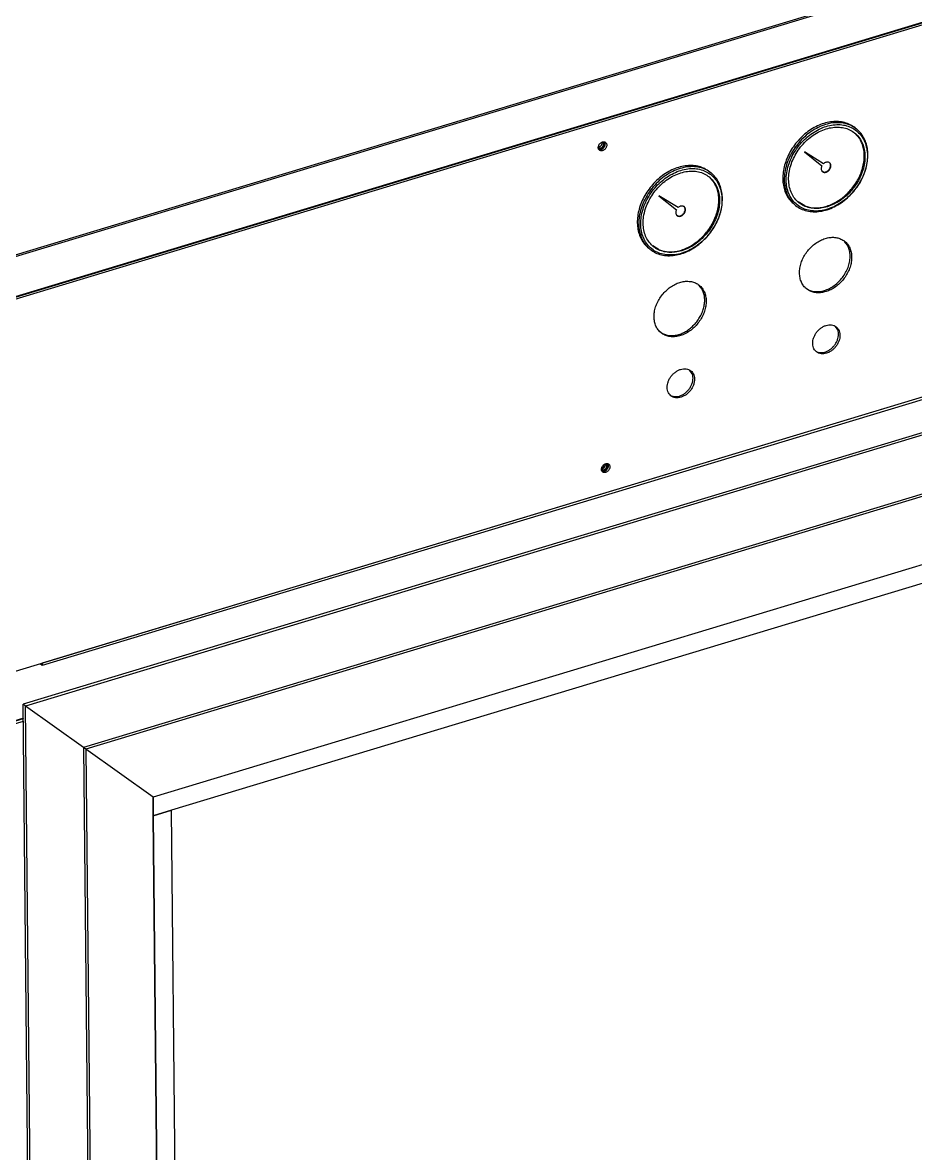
# Model space of a CAD drawing. Header units: millimetres. Extents: x -4653 to 8979, y -13943 to 4840.
# Drawn here: x 5279 to 5909, y -1899 to -1101 of the extents above; entities that cross this region are included whole.
import ezdxf

# ---------------------------------------------------------------- set-up
doc = ezdxf.new("R2010")
doc.units = ezdxf.units.MM

# ---------------------------------------------------------------- blocks, each defined once
blk = doc.blocks.new('IND040M63010400E_A_3__185', base_point=(5814.9, -1234.63))
at = {"color": 7, "linetype": 'Continuous'}
for p, q in [((5865.74, -1178.79), (5869.33, -1183.02)), ((5866.05, -1175.2), (5867.09, -1176.03)), ((5830.32, -1192.15), (5842.62, -1202.15)), ((5843.84, -1200.52), (5830.32, -1192.15)), ((5847.94, -1199.72), (5848.48, -1200.52)), ((5844.06, -1206.43), (5843.07, -1206.06)), ((5830.51, -1230.29), (5825.94, -1227.56)), ((5823.07, -1229.18), (5824.1, -1230))]:
    blk.add_line(p, q, dxfattribs=at)
for points in [[(5867.09, -1176.03), (5863.25, -1173.64), (5858.87, -1172.15), (5854.1, -1171.59), (5849.06, -1171.99), (5843.92, -1173.33), (5838.83, -1175.57), (5833.94, -1178.65), (5829.41, -1182.47), (5825.37, -1186.91), (5821.95, -1191.84), (5819.24, -1197.11), (5817.33, -1202.56), (5816.29, -1208.03), (5816.13, -1213.34), (5816.87, -1218.33), (5818.48, -1222.87), (5820.92, -1226.8), (5824.1, -1230)], [(5866.98, -1177.22), (5863.25, -1174.91), (5859.01, -1173.45), (5854.37, -1172.91), (5849.48, -1173.3), (5844.48, -1174.6), (5839.54, -1176.78), (5834.8, -1179.77), (5830.4, -1183.48), (5826.47, -1187.79), (5823.15, -1192.58), (5820.52, -1197.7), (5818.67, -1202.99), (5817.65, -1208.29), (5817.5, -1213.45), (5818.22, -1218.3), (5819.78, -1222.7), (5822.15, -1226.52), (5825.24, -1229.63), (5828.97, -1231.95), (5833.22, -1233.4), (5837.86, -1233.94), (5842.75, -1233.56), (5847.74, -1232.25), (5852.68, -1230.07), (5857.43, -1227.09), (5861.83, -1223.38), (5865.75, -1219.07), (5869.08, -1214.28), (5871.7, -1209.16), (5873.55, -1203.87), (5874.57, -1198.56), (5874.72, -1193.41), (5874, -1188.55), (5872.44, -1184.15), (5870.07, -1180.34), (5866.98, -1177.22)], [(5866.05, -1175.2), (5862.6, -1173), (5858.69, -1171.53), (5854.43, -1170.83), (5849.93, -1170.9), (5845.29, -1171.76), (5840.63, -1173.38), (5836.07, -1175.72), (5831.72, -1178.72), (5827.7, -1182.31), (5824.09, -1186.39)], [(5865.74, -1178.79), (5862.23, -1176.61), (5858.24, -1175.24), (5853.87, -1174.74), (5849.28, -1175.1), (5844.58, -1176.32), (5839.93, -1178.37), (5835.47, -1181.18), (5831.34, -1184.67), (5827.65, -1188.72), (5824.52, -1193.23), (5822.05, -1198.04), (5820.31, -1203.01), (5819.35, -1208), (5819.21, -1212.85), (5819.89, -1217.42), (5821.36, -1221.55), (5823.58, -1225.14), (5826.49, -1228.07), (5829.99, -1230.25), (5833.99, -1231.61), (5838.35, -1232.12), (5842.95, -1231.76), (5847.64, -1230.53), (5852.29, -1228.48), (5856.75, -1225.67), (5860.89, -1222.19), (5864.58, -1218.13), (5867.7, -1213.63), (5870.18, -1208.82), (5871.91, -1203.84), (5872.87, -1198.85), (5873.01, -1194), (5872.34, -1189.44), (5870.87, -1185.3), (5868.64, -1181.72), (5865.74, -1178.79)], [(5860.61, -1224.65), (5864.22, -1221.02), (5867.42, -1216.99), (5870.13, -1212.64), (5872.3, -1208.08), (5873.87, -1203.41), (5874.81, -1198.73), (5875.1, -1194.15), (5874.74, -1189.76), (5873.73, -1185.67), (5872.09, -1181.96), (5869.86, -1178.72), (5867.09, -1176.03)], [(5824.09, -1186.39), (5821.04, -1190.8), (5818.55, -1195.49), (5816.7, -1200.34), (5815.53, -1205.24), (5815.06, -1210.06), (5815.3, -1214.69), (5816.26, -1219.02), (5817.9, -1222.93), (5820.19, -1226.35), (5823.07, -1229.18)], [(5865.94, -1215.16), (5868.37, -1211.11), (5870.28, -1206.88), (5871.62, -1202.56), (5872.37, -1198.25), (5872.52, -1194.04), (5872.05, -1190.04), (5870.98, -1186.34), (5869.33, -1183.02)], [(5842.62, -1202.15), (5842.3, -1203.02), (5842.17, -1203.88), (5842.24, -1204.7), (5842.5, -1205.42), (5842.94, -1206), (5843.53, -1206.41), (5844.24, -1206.63), (5845.03, -1206.64), (5845.85, -1206.44), (5846.65, -1206.04), (5847.4, -1205.47), (5848.04, -1204.75), (5848.54, -1203.94), (5848.87, -1203.08), (5849.01, -1202.21), (5848.96, -1201.39), (5848.71, -1200.66), (5848.28, -1200.06), (5847.7, -1199.64), (5847, -1199.41), (5846.22, -1199.39), (5845.4, -1199.58), (5844.59, -1199.96), (5843.84, -1200.52)], [(5844.06, -1206.43), (5844.83, -1206.42), (5845.64, -1206.21), (5846.43, -1205.81), (5847.15, -1205.25), (5847.78, -1204.55), (5848.27, -1203.75), (5848.6, -1202.91), (5848.75, -1202.05), (5848.71, -1201.24), (5848.48, -1200.52)], [(5830.51, -1230.29), (5833.9, -1231.29), (5837.53, -1231.7), (5841.33, -1231.51), (5845.21, -1230.72), (5849.11, -1229.35), (5852.93, -1227.42), (5856.6, -1224.99), (5860.04, -1222.09), (5863.18, -1218.79), (5865.94, -1215.16)], [(5824.1, -1230), (5827.8, -1232.32), (5832.01, -1233.81), (5836.6, -1234.43), (5841.44, -1234.15), (5846.41, -1232.99), (5851.35, -1230.98), (5856.13, -1228.17), (5860.61, -1224.65)]]:
    blk.add_spline(points, degree=3, dxfattribs=at)
blk = doc.blocks.new('IND040M63010400E_A_4__195', base_point=(5712.26, -1265.66))
at = {"color": 7, "linetype": 'Continuous'}
for p, q in [((5763.09, -1209.82), (5766.68, -1214.05)), ((5763.41, -1206.23), (5764.44, -1207.06)), ((5727.68, -1223.18), (5739.98, -1233.18)), ((5741.2, -1231.55), (5727.68, -1223.18)), ((5745.3, -1230.75), (5745.84, -1231.55)), ((5741.41, -1237.46), (5740.43, -1237.09)), ((5720.42, -1260.21), (5721.46, -1261.03)), ((5727.87, -1261.32), (5723.3, -1258.59))]:
    blk.add_line(p, q, dxfattribs=at)
for points in [[(5764.44, -1207.06), (5760.61, -1204.67), (5756.23, -1203.18), (5751.45, -1202.62), (5746.42, -1203.02), (5741.27, -1204.36), (5736.18, -1206.61), (5731.3, -1209.68), (5726.77, -1213.5), (5722.73, -1217.94), (5719.3, -1222.87), (5716.6, -1228.14), (5714.69, -1233.59), (5713.64, -1239.06), (5713.49, -1244.37), (5714.23, -1249.37), (5715.84, -1253.9), (5718.27, -1257.83), (5721.46, -1261.03)], [(5764.34, -1208.25), (5760.61, -1205.94), (5756.36, -1204.49), (5751.72, -1203.95), (5746.83, -1204.33), (5741.84, -1205.64), (5736.9, -1207.81), (5732.15, -1210.8), (5727.75, -1214.51), (5723.83, -1218.82), (5720.51, -1223.61), (5717.88, -1228.73), (5716.03, -1234.02), (5715.01, -1239.32), (5714.86, -1244.48), (5715.58, -1249.33), (5717.14, -1253.74), (5719.51, -1257.55), (5722.6, -1260.67), (5726.33, -1262.98), (5730.57, -1264.43), (5735.21, -1264.97), (5740.11, -1264.59), (5745.1, -1263.28), (5750.04, -1261.11), (5754.78, -1258.12), (5759.18, -1254.41), (5763.11, -1250.1), (5766.43, -1245.31), (5769.06, -1240.19), (5770.91, -1234.9), (5771.93, -1229.6), (5772.08, -1224.44), (5771.36, -1219.58), (5769.8, -1215.18), (5767.43, -1211.37), (5764.34, -1208.25)], [(5763.41, -1206.23), (5759.95, -1204.03), (5756.05, -1202.56), (5751.79, -1201.86), (5747.28, -1201.94), (5742.64, -1202.79), (5737.99, -1204.41), (5733.43, -1206.75), (5729.08, -1209.75), (5725.05, -1213.34), (5721.45, -1217.42)], [(5763.09, -1209.82), (5759.59, -1207.64), (5755.59, -1206.28), (5751.23, -1205.77), (5746.63, -1206.13), (5741.94, -1207.36), (5737.29, -1209.4), (5732.83, -1212.21), (5728.69, -1215.7), (5725, -1219.75), (5721.88, -1224.26), (5719.41, -1229.07), (5717.67, -1234.05), (5716.71, -1239.03), (5716.57, -1243.88), (5717.24, -1248.45), (5718.71, -1252.59), (5720.94, -1256.17), (5723.85, -1259.1), (5727.35, -1261.28), (5731.34, -1262.64), (5735.71, -1263.15), (5740.31, -1262.79), (5745, -1261.56), (5749.65, -1259.52), (5754.11, -1256.71), (5758.25, -1253.22), (5761.93, -1249.16), (5765.06, -1244.66), (5767.53, -1239.85), (5769.27, -1234.87), (5770.23, -1229.89), (5770.37, -1225.04), (5769.7, -1220.47), (5768.22, -1216.33), (5766, -1212.75), (5763.09, -1209.82)], [(5757.96, -1255.68), (5761.58, -1252.05), (5764.78, -1248.02), (5767.49, -1243.67), (5769.65, -1239.12), (5771.23, -1234.44), (5772.17, -1229.76), (5772.46, -1225.18), (5772.1, -1220.79), (5771.08, -1216.7), (5769.44, -1212.99), (5767.21, -1209.76), (5764.44, -1207.06)], [(5721.45, -1217.42), (5718.39, -1221.84), (5715.91, -1226.52), (5714.06, -1231.37), (5712.88, -1236.27), (5712.41, -1241.09), (5712.66, -1245.72), (5713.61, -1250.05), (5715.25, -1253.97), (5717.54, -1257.38), (5720.42, -1260.21)], [(5763.3, -1246.2), (5765.73, -1242.15), (5767.63, -1237.91), (5768.98, -1233.59), (5769.73, -1229.28), (5769.87, -1225.07), (5769.4, -1221.08), (5768.33, -1217.37), (5766.68, -1214.05)], [(5739.98, -1233.18), (5739.66, -1234.05), (5739.53, -1234.91), (5739.6, -1235.73), (5739.86, -1236.45), (5740.3, -1237.03), (5740.89, -1237.45), (5741.6, -1237.66), (5742.39, -1237.67), (5743.21, -1237.47), (5744.01, -1237.07), (5744.75, -1236.5), (5745.4, -1235.79), (5745.9, -1234.97), (5746.23, -1234.11), (5746.37, -1233.24), (5746.31, -1232.42), (5746.07, -1231.69), (5745.64, -1231.09), (5745.06, -1230.67), (5744.36, -1230.44), (5743.57, -1230.42), (5742.75, -1230.61), (5741.95, -1230.99), (5741.2, -1231.55)], [(5741.41, -1237.46), (5742.19, -1237.45), (5743, -1237.24), (5743.78, -1236.84), (5744.51, -1236.28), (5745.14, -1235.58), (5745.63, -1234.78), (5745.96, -1233.94), (5746.11, -1233.08), (5746.07, -1232.27), (5745.84, -1231.55)], [(5727.87, -1261.32), (5731.25, -1262.32), (5734.88, -1262.73), (5738.68, -1262.54), (5742.57, -1261.75), (5746.47, -1260.38), (5750.29, -1258.46), (5753.96, -1256.02), (5757.4, -1253.12), (5760.53, -1249.82), (5763.3, -1246.2)], [(5721.46, -1261.03), (5725.16, -1263.36), (5729.36, -1264.84), (5733.96, -1265.46), (5738.8, -1265.18), (5743.77, -1264.02), (5748.71, -1262.01), (5753.49, -1259.2), (5757.96, -1255.68)]]:
    blk.add_spline(points, degree=3, dxfattribs=at)
blk = doc.blocks.new('p5_1__240', base_point=(5370.75, -1660.7))
at = {"color": 7, "linetype": 'Continuous'}
for p, q in [((6433.1, -1326.42), (5370.75, -1647.6)), ((6433.23, -1339.52), (6433.1, -1326.42)), ((6433.23, -1339.52), (5383.71, -1656.82)), ((5370.88, -1660.7), (5370.75, -1647.6)), ((5383.71, -1656.82), (5370.88, -1660.7))]:
    blk.add_line(p, q, dxfattribs=at)
blk = doc.blocks.new('p6_1__243', base_point=(5370.88, -2177.8))
at = {"color": 7, "linetype": 'Continuous'}
for p, q in [((5370.88, -1660.7), (5383.71, -1656.82)), ((5388.81, -2173.92), (5383.71, -1656.82)), ((5373.75, -1951.33), (5370.88, -1660.7)), ((5375.98, -2177.8), (5373.75, -1951.33)), ((5375.98, -2177.8), (5388.81, -2173.92))]:
    blk.add_line(p, q, dxfattribs=at)
blk = doc.blocks.new('p4__244', base_point=(5279.09, -1612.54))
at = {"color": 7, "linetype": 'Continuous'}
for p, q in [((6516.78, -1207.91), (5279.09, -1582.09)), ((6518.34, -1209.15), (5280.64, -1583.33)), ((5280.64, -1583.33), (5279.09, -1582.09)), ((5321.68, -1612.54), (5280.64, -1583.33))]:
    blk.add_line(p, q, dxfattribs=at)
blk = doc.blocks.new('p3__245', base_point=(5279.09, -2305.7))
at = {"color": 7, "linetype": 'Continuous'}
for p, q in [((5286.21, -2304.46), (5279.09, -1582.09)), ((5280.64, -1583.33), (5279.09, -1582.09)), ((5287.77, -2305.7), (5280.64, -1583.33)), ((5321.68, -1612.54), (5280.64, -1583.33)), ((5327.99, -2251.93), (5287.77, -2305.7)), ((5287.77, -2305.7), (5286.21, -2304.46))]:
    blk.add_line(p, q, dxfattribs=at)
blk = doc.blocks.new('p5__247', base_point=(5375.98, -2190.9))
at = {"color": 7, "linetype": 'Continuous'}
for p, q in [((6409.96, -1848.13), (5388.64, -2156.9)), ((6438.33, -1856.62), (6425.5, -1860.5)), ((6438.46, -1869.73), (6438.33, -1856.62)), ((6425.5, -1860.5), (5388.81, -2173.92)), ((6438.46, -1869.73), (5376.11, -2190.9)), ((5388.81, -2173.92), (5375.98, -2177.8)), ((5376.11, -2190.9), (5375.98, -2177.8))]:
    blk.add_line(p, q, dxfattribs=at)
blk = doc.blocks.new('p2_1__249', base_point=(5321.68, -2253.17))
at = {"color": 7, "linetype": 'Continuous'}
for p, q in [((5321.68, -1612.54), (5327.99, -2251.93)), ((5323.23, -1613.78), (5321.68, -1612.54)), ((5323.23, -1613.78), (5329.54, -2253.17)), ((5370.75, -1647.6), (5323.23, -1613.78)), ((5370.75, -1647.6), (5370.88, -1660.7)), ((5370.88, -1660.7), (5375.98, -2177.8)), ((5375.98, -2177.8), (5376.11, -2190.9)), ((5376.11, -2190.9), (5329.54, -2253.17)), ((5329.54, -2253.17), (5327.99, -2251.93))]:
    blk.add_line(p, q, dxfattribs=at)
blk = doc.blocks.new('p1__250', base_point=(5321.68, -1647.6))
at = {"color": 7, "linetype": 'Continuous'}
for p, q in [((6478.12, -1262.92), (5321.68, -1612.54)), ((6479.67, -1264.16), (5323.23, -1613.78)), ((6433.1, -1326.42), (5370.75, -1647.6)), ((5323.23, -1613.78), (5321.68, -1612.54)), ((5370.75, -1647.6), (5323.23, -1613.78))]:
    blk.add_line(p, q, dxfattribs=at)
blk = doc.blocks.new('TELAIO_PORTAVETRO__252', base_point=(5321.68, -2253.17))
for name, p in [('p1__250', (5321.68, -1647.6)), ('p2_1__249', (5321.68, -2253.17))]:
    blk.add_blockref(name, p)
blk = doc.blocks.new('RBTEMECCA000062_PORTELLO_FRONT__ALLUM_-VETRO__253', base_point=(5279.09, -2305.7))
for name, p in [('p4__244', (5279.09, -1612.54)), ('TELAIO_PORTAVETRO__252', (5321.68, -2253.17)), ('p5_1__240', (5370.75, -1660.7)), ('p3__245', (5279.09, -2305.7)), ('p6_1__243', (5370.88, -2177.8)), ('p5__247', (5375.98, -2190.9))]:
    blk.add_blockref(name, p)
blk = doc.blocks.new('LAMIERA_Fe_Sp_2_SV_79x1455__260', base_point=(5290.95, -1554.81))
at = {"color": 7, "linetype": 'Continuous'}
for p, q in [((6502.87, -1188.9), (5292.54, -1554.81)), ((6502.85, -1187.15), (5509.16, -1487.57)), ((5509.16, -1487.57), (5292.53, -1553.06)), ((5292.54, -1554.81), (5290.95, -1553.54)), ((5292.53, -1553.06), (5292.54, -1554.81))]:
    blk.add_line(p, q, dxfattribs=at)
blk = doc.blocks.new('PANNELLO_DISTRIBUZIONE_FILTRAZIONE_ARIA__262', base_point=(4476.37, -1554.81))
blk.add_blockref('LAMIERA_Fe_Sp_2_SV_79x1455__260', (5290.95, -1554.81))
blk = doc.blocks.new('LAMIERA_Fe_Sp_2_SV_1500x1611__271', base_point=(4792.58, -1300.74))
at = {"color": 7, "linetype": 'Continuous'}
for p, q in [((6536.33, -884.42), (5253.29, -1272.31)), ((6535.29, -883.59), (5253.97, -1270.97)), ((6535.67, -912.8), (5252.64, -1300.69))]:
    blk.add_line(p, q, dxfattribs=at)
blk = doc.blocks.new('LAMIERA_SOPRA_MACCHINA_VENTILATORE_MANDATA__275', base_point=(4450.44, -1300.74))
blk.add_blockref('LAMIERA_Fe_Sp_2_SV_1500x1611__271', (4792.58, -1300.74))
blk = doc.blocks.new('LAMIERA_Fe_Sp_3_SV_1496x119__278', base_point=(5256.2, -1560.96))
at = {"color": 7, "linetype": 'Continuous'}
for p, q in [((5689.83, -1412.39), (5689.9, -1412.84)), ((5690.9, -1412.19), (5691.2, -1412.45)), ((5687.41, -1416.39), (5687.11, -1416.13)), ((5687.48, -1415.74), (5687.16, -1415.74)), ((5687.4, -1417.01), (5687.19, -1416.83))]:
    blk.add_line(p, q, dxfattribs=at)
for points in [[(5690.61, -1414.95), (5690.83, -1414.42), (5690.93, -1413.88), (5690.91, -1413.36), (5690.78, -1412.9), (5690.53, -1412.52), (5690.18, -1412.24)], [(5691.23, -1415.29), (5691.45, -1414.77), (5691.58, -1414.26), (5691.62, -1413.75), (5691.57, -1413.26), (5691.43, -1412.83), (5691.2, -1412.45)], [(5687.4, -1417.01), (5687.85, -1417.19), (5688.36, -1417.25), (5688.9, -1417.19), (5689.45, -1417), (5689.98, -1416.71), (5690.47, -1416.31), (5690.89, -1415.83), (5691.23, -1415.29)], [(5687.41, -1416.39), (5687.79, -1416.54), (5688.22, -1416.59), (5688.67, -1416.54), (5689.12, -1416.38), (5689.57, -1416.13), (5689.97, -1415.8), (5690.33, -1415.4), (5690.61, -1414.95)], [(5687.48, -1415.74), (5687.89, -1415.64), (5688.29, -1415.46), (5688.67, -1415.21), (5689.02, -1414.89), (5689.32, -1414.53), (5689.57, -1414.13)], [(5689.57, -1414.13), (5689.72, -1413.81), (5689.82, -1413.48), (5689.88, -1413.16), (5689.9, -1412.84)]]:
    blk.add_spline(points, degree=3, dxfattribs=at)
blk = doc.blocks.new('LAMIERA_Fe_Sp_2_SV_1200x230__279', base_point=(5687.3, -1415.13))
at = {"color": 7, "linetype": 'Continuous'}
for p, q in [((6102.59, -1289.45), (6102.15, -1289.71)), ((6104.11, -1287.26), (6103.85, -1287.93)), ((5687.74, -1414.86), (5687.3, -1415.13)), ((5689.26, -1412.68), (5689, -1413.35))]:
    blk.add_line(p, q, dxfattribs=at)
for points in [[(6102.59, -1289.45), (6102.96, -1289.12), (6103.3, -1288.76), (6103.6, -1288.36), (6103.85, -1287.93)], [(5687.74, -1414.86), (5688.11, -1414.54), (5688.45, -1414.18), (5688.75, -1413.78), (5689, -1413.35)]]:
    blk.add_spline(points, degree=3, dxfattribs=at)
blk = doc.blocks.new('LAMIERA_Fe_Sp_2_SV_1572x428_DX__280', base_point=(5839.86, -1174.11))
at = {"color": 7, "linetype": 'Continuous'}
for p, q in [((5840.13, -380.97), (5839.86, -381.18)), ((5852.58, -382.84), (5852.15, -382.6)), ((6382.94, -815.14), (6382.83, -815.35)), ((6384.02, -815.84), (6383.51, -816.24)), ((6384, -814.09), (6383.73, -814.31)), ((6396.45, -815.97), (6396.02, -815.72)), ((6533.45, -913.47), (6533.87, -913.81)), ((6533.87, -913.81), (6535.58, -913.29)), ((6535.58, -913.29), (6535.16, -912.95)), ((6535.58, -913.29), (6535.92, -947.36)), ((6535.92, -947.36), (6535.23, -947.56)), ((6537.83, -1141.27), (6537.14, -1140.72)), ((6537.15, -1141.48), (6537.83, -1141.27)), ((6537.83, -1141.27), (6538.14, -1171.84)), ((6537.47, -1174.11), (6537.61, -1173.89))]:
    blk.add_line(p, q, dxfattribs=at)
blk.add_spline([(6537.61, -1173.89), (6537.84, -1173.39), (6538.01, -1172.87), (6538.11, -1172.35), (6538.14, -1171.84)], degree=3, dxfattribs=at)
blk = doc.blocks.new('TUBO_Q_40x40x3_L_1496__282', base_point=(5254.29, -1332.55))
at = {"color": 7, "linetype": 'Continuous'}
for p, q in [((5687.59, -1185.29), (5687.64, -1185.43)), ((5687.96, -1185.17), (5688.16, -1185.29))]:
    blk.add_line(p, q, dxfattribs=at)
for points in [[(5684.89, -1189.72), (5685.4, -1190.02), (5686, -1190.15), (5686.66, -1190.08), (5687.33, -1189.84), (5687.96, -1189.43), (5688.52, -1188.89), (5688.96, -1188.24), (5689.25, -1187.54), (5689.38, -1186.83), (5689.33, -1186.16), (5689.11, -1185.57), (5688.74, -1185.11)], [(5684.94, -1188.66), (5685.47, -1188.59), (5686, -1188.38), (5686.5, -1188.05), (5686.94, -1187.61), (5687.29, -1187.1), (5687.53, -1186.54), (5687.65, -1185.97), (5687.64, -1185.43)], [(5684.96, -1189.13), (5685.38, -1189.38), (5685.88, -1189.48), (5686.43, -1189.43), (5686.98, -1189.23), (5687.51, -1188.89), (5687.97, -1188.44), (5688.34, -1187.9), (5688.59, -1187.31), (5688.69, -1186.72), (5688.65, -1186.16), (5688.47, -1185.67), (5688.16, -1185.29)]]:
    blk.add_spline(points, degree=3, dxfattribs=at)
blk = doc.blocks.new('LAMIERA_Fe_Sp_2_SV_1496x300__283', base_point=(5254.26, -1563.54))
at = {"color": 7, "linetype": 'Continuous'}
for p, q in [((6533.87, -913.81), (5254.26, -1300.67)), ((5255.3, -1301.49), (6534.91, -914.63)), ((6502.85, -1187.15), (5257.88, -1563.54)), ((5689.43, -1185.21), (5689.68, -1185.69)), ((5685.6, -1190.57), (5685.24, -1190.45)), ((5860.7, -1258.09), (5858.62, -1255.38)), ((5758.06, -1289.12), (5755.98, -1286.41)), ((5830.84, -1287.93), (5832.89, -1289.39)), ((5853.85, -1317.85), (5852.19, -1315.45)), ((5728.19, -1318.96), (5730.25, -1320.43)), ((5751.21, -1348.88), (5749.54, -1346.48)), ((5691.67, -1412.32), (5691.92, -1412.79)), ((5687.84, -1417.68), (5687.48, -1417.55))]:
    blk.add_line(p, q, dxfattribs=at)
for points in [[(5690.03, -1185.5), (5689.48, -1185.19), (5688.83, -1185.06), (5688.12, -1185.11), (5687.4, -1185.34), (5686.71, -1185.74), (5686.08, -1186.29), (5685.55, -1186.95), (5685.16, -1187.68), (5684.93, -1188.45), (5684.86, -1189.21), (5684.97, -1189.91), (5685.24, -1190.51), (5685.67, -1190.98), (5686.23, -1191.29), (5686.88, -1191.42), (5687.58, -1191.37), (5688.3, -1191.14), (5689, -1190.74), (5689.63, -1190.19), (5690.15, -1189.53), (5690.54, -1188.8), (5690.78, -1188.03), (5690.85, -1187.27), (5690.74, -1186.58), (5690.46, -1185.97), (5690.03, -1185.5)], [(5685.6, -1190.57), (5686.25, -1190.59), (5686.93, -1190.45), (5687.61, -1190.14), (5688.24, -1189.7), (5688.8, -1189.13), (5689.26, -1188.48), (5689.59, -1187.77), (5689.77, -1187.04), (5689.8, -1186.34), (5689.68, -1185.69)], [(5831.85, -1288.89), (5834.4, -1290.45), (5837.31, -1291.38), (5840.49, -1291.65), (5843.84, -1291.26), (5847.23, -1290.21), (5850.56, -1288.55), (5853.7, -1286.33), (5856.56, -1283.62), (5859.03, -1280.51), (5861.03, -1277.12), (5862.5, -1273.56), (5863.38, -1269.94), (5863.64, -1266.4), (5863.27, -1263.05), (5862.29, -1260.01), (5860.73, -1257.38), (5858.64, -1255.25), (5856.1, -1253.69), (5853.18, -1252.76), (5850, -1252.49), (5846.65, -1252.88), (5843.26, -1253.92), (5839.94, -1255.59), (5836.79, -1257.81), (5833.93, -1260.52), (5831.46, -1263.63), (5829.46, -1267.02), (5828, -1270.58), (5827.12, -1274.2), (5826.86, -1277.74), (5827.23, -1281.08), (5828.21, -1284.13), (5829.77, -1286.76), (5831.85, -1288.89)], [(5832.89, -1289.39), (5835.87, -1290.47), (5839.16, -1290.83), (5842.63, -1290.47), (5846.16, -1289.4), (5849.62, -1287.67), (5852.88, -1285.32), (5855.82, -1282.46), (5858.33, -1279.18), (5860.33, -1275.62), (5861.72, -1271.89), (5862.47, -1268.13), (5862.55, -1264.49), (5861.95, -1261.1), (5860.7, -1258.09)], [(5729.21, -1319.92), (5731.75, -1321.48), (5734.67, -1322.41), (5737.85, -1322.68), (5741.2, -1322.29), (5744.59, -1321.25), (5747.92, -1319.58), (5751.06, -1317.36), (5753.92, -1314.65), (5756.39, -1311.54), (5758.39, -1308.15), (5759.86, -1304.59), (5760.73, -1300.98), (5760.99, -1297.43), (5760.63, -1294.09), (5759.65, -1291.04), (5758.09, -1288.41), (5756, -1286.28), (5753.45, -1284.72), (5750.54, -1283.79), (5747.36, -1283.52), (5744.01, -1283.91), (5740.62, -1284.96), (5737.29, -1286.62), (5734.15, -1288.84), (5731.29, -1291.55), (5728.82, -1294.66), (5726.82, -1298.05), (5725.35, -1301.61), (5724.48, -1305.23), (5724.22, -1308.77), (5724.58, -1312.12), (5725.56, -1315.16), (5727.12, -1317.79), (5729.21, -1319.92)], [(5753.18, -1313.49), (5755.4, -1310.64), (5757.24, -1307.56), (5758.63, -1304.33), (5759.54, -1301.03), (5759.94, -1297.78), (5759.82, -1294.65), (5759.19, -1291.73), (5758.06, -1289.12)], [(5730.25, -1320.43), (5732.84, -1321.4), (5735.67, -1321.84), (5738.67, -1321.72), (5741.75, -1321.06), (5744.83, -1319.86), (5747.82, -1318.17), (5750.63, -1316.02), (5753.18, -1313.49)], [(5838.76, -1333.28), (5840.28, -1334.18), (5842.04, -1334.65), (5843.97, -1334.68), (5845.98, -1334.27), (5847.97, -1333.43), (5849.87, -1332.19), (5851.59, -1330.62), (5853.06, -1328.78), (5854.2, -1326.75), (5854.98, -1324.63), (5855.35, -1322.49), (5855.31, -1320.45), (5854.85, -1318.58), (5853.99, -1316.96), (5852.77, -1315.68), (5851.25, -1314.78), (5849.48, -1314.3), (5847.56, -1314.27), (5845.55, -1314.69), (5843.56, -1315.53), (5841.66, -1316.76), (5839.94, -1318.34), (5838.47, -1320.18), (5837.33, -1322.2), (5836.55, -1324.33), (5836.17, -1326.46), (5836.22, -1328.51), (5836.68, -1330.38), (5837.54, -1331.99), (5838.76, -1333.28)], [(5850.46, -1329.89), (5851.94, -1328.07), (5853.11, -1326.05), (5853.91, -1323.92), (5854.31, -1321.79), (5854.29, -1319.73), (5853.85, -1317.85)], [(5839.15, -1333.31), (5840.9, -1333.81), (5842.82, -1333.87), (5844.83, -1333.48), (5846.82, -1332.66), (5848.73, -1331.45), (5850.46, -1329.89)], [(5736.11, -1364.31), (5737.64, -1365.21), (5739.4, -1365.69), (5741.33, -1365.72), (5743.33, -1365.3), (5745.33, -1364.46), (5747.23, -1363.22), (5748.95, -1361.65), (5750.41, -1359.81), (5751.56, -1357.79), (5752.34, -1355.66), (5752.71, -1353.52), (5752.67, -1351.48), (5752.21, -1349.61), (5751.35, -1347.99), (5750.13, -1346.71), (5748.61, -1345.81), (5746.84, -1345.33), (5744.92, -1345.3), (5742.91, -1345.72), (5740.92, -1346.56), (5739.02, -1347.8), (5737.3, -1349.37), (5735.83, -1351.21), (5734.68, -1353.23), (5733.91, -1355.36), (5733.53, -1357.5), (5733.58, -1359.54), (5734.04, -1361.41), (5734.9, -1363.03), (5736.11, -1364.31)], [(5747.82, -1360.92), (5749.3, -1359.1), (5750.47, -1357.08), (5751.27, -1354.95), (5751.67, -1352.82), (5751.65, -1350.76), (5751.21, -1348.88)], [(5736.51, -1364.34), (5738.26, -1364.85), (5740.18, -1364.9), (5742.18, -1364.51), (5744.18, -1363.69), (5746.09, -1362.48), (5747.82, -1360.92)], [(5692.27, -1412.61), (5691.72, -1412.3), (5691.07, -1412.16), (5690.36, -1412.21), (5689.64, -1412.45), (5688.95, -1412.85), (5688.32, -1413.39), (5687.79, -1414.05), (5687.4, -1414.79), (5687.17, -1415.56), (5687.1, -1416.31), (5687.21, -1417.01), (5687.49, -1417.61), (5687.91, -1418.08), (5688.47, -1418.4), (5689.12, -1418.53), (5689.82, -1418.48), (5690.54, -1418.25), (5691.24, -1417.84), (5691.87, -1417.3), (5692.39, -1416.64), (5692.78, -1415.9), (5693.02, -1415.14), (5693.09, -1414.38), (5692.98, -1413.68), (5692.7, -1413.08), (5692.27, -1412.61)], [(5687.84, -1417.68), (5688.52, -1417.69), (5689.23, -1417.53), (5689.93, -1417.2), (5690.58, -1416.72), (5691.14, -1416.11), (5691.59, -1415.41)], [(5691.59, -1415.41), (5691.87, -1414.74), (5692.02, -1414.06), (5692.04, -1413.4), (5691.92, -1412.79)]]:
    blk.add_spline(points, degree=3, dxfattribs=at)
blk = doc.blocks.new('CASSONE_DISTANZIALE_MANDATA_ARIA__287', base_point=(4451.8, -1563.54))
for name, p in [('LAMIERA_Fe_Sp_2_SV_1572x428_DX__280', (5839.86, -1174.11)), ('LAMIERA_Fe_Sp_2_SV_1496x300__283', (5254.26, -1563.54)), ('TUBO_Q_40x40x3_L_1496__282', (5254.29, -1332.55)), ('LAMIERA_Fe_Sp_3_SV_1496x119__278', (5256.2, -1560.96)), ('LAMIERA_Fe_Sp_2_SV_1200x230__279', (5687.3, -1415.13))]:
    blk.add_blockref(name, p)
blk = doc.blocks.new('TUB_RE_Fe_40x40x3_L_1500__314', base_point=(5256.23, -1598.49))
at = {"color": 7, "linetype": 'Continuous'}
blk.add_line((5279.18, -1591.89), (5257.34, -1598.49), dxfattribs=at)
blk = doc.blocks.new('TUB_RE_Fe_40x40x3_L898_1__323', base_point=(5244.54, -2349.29))
at = {"color": 7, "linetype": 'Continuous'}
for p, q in [((5259.26, -1598.21), (5279.18, -1592.18)), ((5260.81, -1599.45), (5279.2, -1593.89)), ((5251.35, -1596.61), (5253.94, -1598.68)), ((5258.52, -1598.34), (5257.87, -1598.33)), ((5244.54, -2280.27), (5244.76, -2301.99)), ((5295.92, -2303.24), (5295.96, -2307.21)), ((5296.15, -2326.16), (5296.19, -2330.53)), ((5261.34, -2348.12), (5258.75, -2346.06)), ((5272.48, -2347.6), (5268.21, -2348.89))]:
    blk.add_line(p, q, dxfattribs=at)
for points in [[(5253.94, -1598.68), (5254.53, -1599.05), (5255.26, -1599.37), (5256.1, -1599.6), (5257.03, -1599.76), (5258, -1599.82), (5258.98, -1599.78), (5259.93, -1599.66), (5260.81, -1599.45)], [(5258.52, -1598.34), (5258.9, -1598.29), (5259.26, -1598.21)], [(5261.34, -2348.12), (5261.93, -2348.5), (5262.66, -2348.82), (5263.5, -2349.05), (5264.42, -2349.2), (5265.39, -2349.26), (5266.37, -2349.23), (5267.32, -2349.11), (5268.21, -2348.89)]]:
    blk.add_spline(points, degree=3, dxfattribs=at)
blk = doc.blocks.new('TELAIO_CABINA_DI_SPRUZZATURA_GS4_110051_MAURI__327', base_point=(4453.38, -2349.29))
for name, p in [('TUB_RE_Fe_40x40x3_L_1500__314', (5256.23, -1598.49)), ('TUB_RE_Fe_40x40x3_L898_1__323', (5244.54, -2349.29))]:
    blk.add_blockref(name, p)
blk = doc.blocks.new('ASSIEME_CABINA_GS4_SINT_DX__328', base_point=(4445.98, -3076.92))
for name, p in [('LAMIERA_SOPRA_MACCHINA_VENTILATORE_MANDATA__275', (4450.44, -1300.74)), ('CASSONE_DISTANZIALE_MANDATA_ARIA__287', (4451.8, -1563.54)), ('TELAIO_CABINA_DI_SPRUZZATURA_GS4_110051_MAURI__327', (4453.38, -2349.29)), ('PANNELLO_DISTRIBUZIONE_FILTRAZIONE_ARIA__262', (4476.37, -1554.81))]:
    blk.add_blockref(name, p)
blk = doc.blocks.new('FIT_GR_CABINA_GS4_SINT_SX_130047_MAURI__329', base_point=(4445.98, -3076.92))
for name, p in [('ASSIEME_CABINA_GS4_SINT_DX__328', (4445.98, -3076.92)), ('RBTEMECCA000062_PORTELLO_FRONT__ALLUM_-VETRO__253', (5279.09, -2305.7))]:
    blk.add_blockref(name, p)
blk = doc.blocks.new('LEGMCS000183-4_18U11B_GS4_SYNTECH_DX_1__446', base_point=(4036.31, -3224.59))
for name, p in [('FIT_GR_CABINA_GS4_SINT_SX_130047_MAURI__329', (4445.98, -3076.92)), ('IND040M63010400E_A_3__185', (5814.9, -1234.63)), ('IND040M63010400E_A_4__195', (5712.26, -1265.66))]:
    blk.add_blockref(name, p)
blk = doc.blocks.new('Assonometria2', base_point=(5332, -2209))
blk.add_blockref('LEGMCS000183-4_18U11B_GS4_SYNTECH_DX_1__446', (4036.31, -3224.59))

msp = doc.modelspace()

# ---------------------------------------------------------------- block references
msp.add_blockref('Assonometria2', (5332, -2209))

doc.saveas('drawing.dxf')
